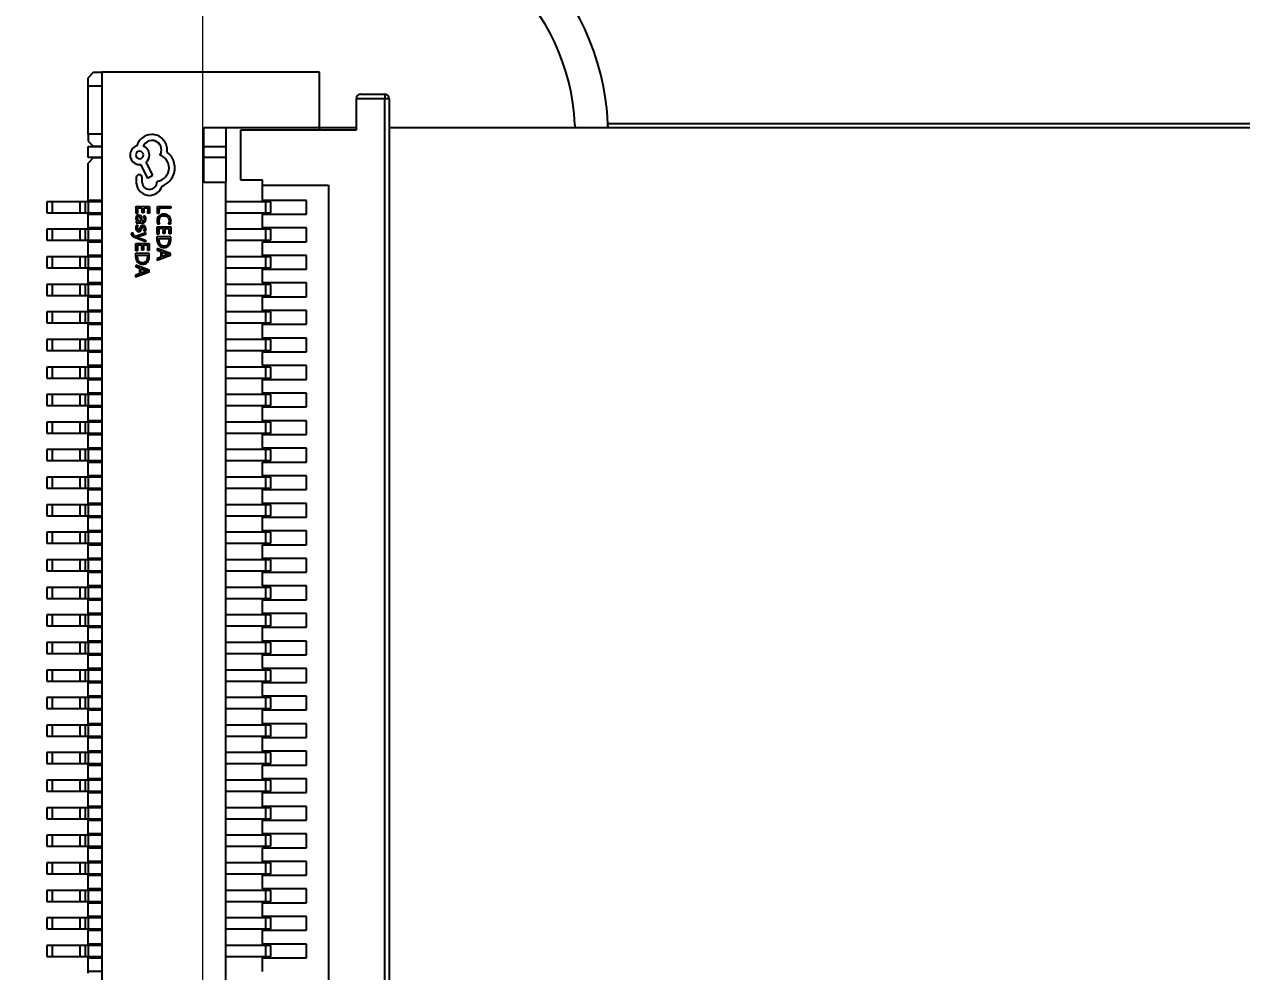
# Model space of a CAD drawing. Header units: millimetres. Extents: x -265 to 612, y -305 to 248.
# Drawn here: x 342.78 to 364.88, y -175.21 to -158.01 of the extents above; entities that cross this region are included whole.
import ezdxf

# ---------------------------------------------------------------- set-up
doc = ezdxf.new("R2010")
doc.units = ezdxf.units.MM
doc.header["$MEASUREMENT"] = 0
doc.layers.add('图层0000', color=7, linetype='Continuous', lineweight=25)
doc.dimstyles.new('线性样式 (GB)', dxfattribs={"dimtxt": 3.5, "dimasz": 3.5, "dimexe": 3.5, "dimexo": 0.5, "dimgap": 1.5, "dimtad": 1, "dimdsep": 46, "dimcen": -2.127267, "dimclrd": 7, "dimclre": 7, "dimclrt": 256, "dimadec": 0, "dimazin": 0, "dimtfac": 0.7, "dimtmove": 0, "dimatfit": 1, "dimfxl": 1, "dimfrac": 2, "dimtolj": 1, "dimtzin": 0, "dimlwd": 18, "dimlwe": 18, "dimarcsym": 0})

# ---------------------------------------------------------------- blocks, each defined once
blk = doc.blocks.new('*D11')
at = {"layer": 'Defpoints', "color": 0}
for p in [(346.014, -149.25), (421.014, -149.25), (421.014, -238.919)]:
    blk.add_point(p, dxfattribs=at)
at = {"layer": '图层0000', "color": 7, "linetype": 'Continuous', "lineweight": 18}
for p, q in [((346.014, -149.75), (346.014, -242.419)), ((421.014, -149.75), (421.014, -242.419)), ((349.514, -238.919), (417.514, -238.919))]:
    blk.add_line(p, q, dxfattribs=at)
at = {"layer": '图层0000', "color": 7}
for points in [[(349.514, -238.336), (349.514, -239.502), (346.014, -238.919)], [(417.514, -239.502), (417.514, -238.336), (421.014, -238.919)]]:
    blk.add_solid(points, dxfattribs=at)
at = {"layer": '图层0000', "lineweight": -3, "insert": (383.398, -235.669), "char_height": 3.5, "attachment_point": 5}
blk.add_mtext('\\A1;\\T1.05000001192093;\\W1;\\FSimSun;75 VESA', dxfattribs=at)
blk = doc.blocks.new('*D12')
at = {"layer": 'Defpoints', "color": 0}
for p in [(421.014, -149.25), (330.494, -224.25), (421.014, -224.25)]:
    blk.add_point(p, dxfattribs=at)
at = {"layer": '图层0000', "color": 7, "linetype": 'Continuous', "lineweight": 18}
for p, q in [((420.514, -149.25), (326.994, -149.25)), ((330.494, -152.75), (330.494, -220.75)), ((420.514, -224.25), (326.994, -224.25))]:
    blk.add_line(p, q, dxfattribs=at)
at = {"layer": '图层0000', "color": 7}
for points in [[(331.077, -152.75), (329.91, -152.75), (330.494, -149.25)], [(329.91, -220.75), (331.077, -220.75), (330.494, -224.25)]]:
    blk.add_solid(points, dxfattribs=at)
at = {"layer": '图层0000', "lineweight": -3, "insert": (327.244, -186.75), "char_height": 3.5, "attachment_point": 5, "rotation": 90}
blk.add_mtext('\\A1;\\T1.05000001192093;\\W1;\\FSimSun;75', dxfattribs=at)

msp = doc.modelspace()

# ---------------------------------------------------------------- linework, layer by layer
at = {"layer": '图层0000', "color": 7, "linetype": 'Continuous', "lineweight": 25}
for p, q in [((344.039, -158.88), (343.939, -158.98)), ((343.939, -159.13), (343.939, -158.98)), ((344.039, -158.88), (344.189, -158.88)), ((348.139, -158.88), (344.189, -158.88)), ((344.189, -158.88), (344.189, -188.28)), ((348.139, -159.88), (348.139, -158.88)), ((343.939, -160.005), (343.939, -159.13)), ((344.189, -159.13), (343.939, -159.13)), ((348.884, -159.28), (349.324, -159.28)), ((349.324, -159.28), (349.324, -159.36)), ((348.804, -159.36), (348.804, -159.93)), ((349.324, -159.36), (348.804, -159.36)), ((349.324, -187.8), (349.324, -159.36)), ((349.404, -159.36), (349.324, -159.36)), ((349.404, -159.36), (349.404, -187.8)), ((346.039, -160.88), (346.039, -159.88)), ((346.039, -159.88), (348.139, -159.88)), ((346.439, -159.88), (346.439, -160.23)), ((348.804, -159.93), (346.704, -159.93)), ((346.704, -159.93), (346.704, -160.83)), ((348.139, -159.88), (348.139, -159.93)), ((348.139, -159.88), (348.804, -159.88)), ((349.404, -159.88), (442.489, -159.88)), ((352.776, -159.834), (352.777, -159.88)), ((441.114, -159.815), (353.374, -159.815)), ((343.939, -160.005), (343.939, -160.13)), ((344.189, -160.005), (343.939, -160.005)), ((343.939, -160.13), (344.039, -160.23)), ((343.939, -160.23), (344.189, -160.23)), ((343.939, -160.43), (343.939, -160.23)), ((344.189, -160.23), (344.039, -160.23)), ((346.039, -160.23), (346.439, -160.23)), ((346.439, -160.23), (346.439, -160.43)), ((344.189, -160.43), (343.939, -160.43)), ((344.039, -160.43), (343.939, -160.53)), ((343.939, -161.205), (343.939, -160.53)), ((344.039, -160.43), (344.189, -160.43)), ((344.875, -160.557), (344.893, -160.557)), ((344.893, -160.557), (345.019, -160.801)), ((345.112, -160.748), (344.992, -160.514)), ((346.439, -160.43), (346.039, -160.43)), ((346.439, -160.43), (346.439, -160.88)), ((344.815, -160.789), (344.814, -160.891)), ((344.92, -160.882), (344.92, -160.803)), ((345.019, -160.801), (345.112, -160.748)), ((346.704, -160.83), (347.104, -160.83)), ((347.104, -160.93), (347.104, -160.83)), ((345.191, -160.859), (345.191, -160.873)), ((346.439, -160.88), (346.039, -160.88)), ((346.439, -186.28), (346.439, -160.88)), ((347.104, -161.205), (347.104, -160.93)), ((347.104, -160.93), (348.304, -160.93)), ((348.304, -160.93), (348.304, -186.143)), ((343.289, -161.23), (343.189, -161.23)), ((343.189, -161.23), (343.189, -161.43)), ((343.789, -161.23), (343.289, -161.23)), ((343.289, -161.23), (343.289, -161.43)), ((343.889, -161.23), (343.789, -161.23)), ((343.789, -161.23), (343.789, -161.43)), ((343.939, -161.23), (343.889, -161.23)), ((343.889, -161.23), (343.889, -161.43)), ((343.939, -161.23), (343.939, -161.205)), ((344.189, -161.205), (343.939, -161.205)), ((344.189, -161.23), (343.939, -161.23)), ((343.939, -161.23), (343.939, -161.43)), ((347.157, -161.23), (346.439, -161.23)), ((347.904, -161.205), (347.104, -161.205)), ((347.257, -161.23), (347.157, -161.23)), ((347.157, -161.23), (347.157, -161.43)), ((347.257, -161.43), (347.257, -161.23)), ((347.904, -161.455), (347.904, -161.205)), ((343.189, -161.43), (343.289, -161.43)), ((343.289, -161.43), (343.789, -161.43)), ((343.789, -161.43), (343.889, -161.43)), ((343.889, -161.43), (343.939, -161.43)), ((343.939, -161.43), (344.189, -161.43)), ((343.939, -161.455), (343.939, -161.43)), ((343.939, -161.705), (343.939, -161.455)), ((343.939, -161.455), (344.189, -161.455)), ((344.811, -161.444), (344.812, -161.313)), ((344.839, -161.445), (344.811, -161.444)), ((344.812, -161.313), (345.056, -161.315)), ((344.839, -161.345), (344.839, -161.445)), ((344.921, -161.345), (344.839, -161.345)), ((344.921, -161.433), (344.921, -161.345)), ((344.949, -161.433), (344.921, -161.433)), ((344.973, -161.492), (344.943, -161.492)), ((344.949, -161.346), (344.949, -161.433)), ((345.028, -161.346), (344.949, -161.346)), ((345.027, -161.44), (345.028, -161.346)), ((345.055, -161.441), (345.027, -161.44)), ((345.056, -161.315), (345.055, -161.441)), ((345.198, -161.445), (345.199, -161.316)), ((345.226, -161.445), (345.198, -161.445)), ((345.199, -161.316), (345.443, -161.318)), ((345.227, -161.348), (345.226, -161.445)), ((345.443, -161.349), (345.227, -161.348)), ((345.443, -161.318), (345.443, -161.349)), ((346.439, -161.43), (347.157, -161.43)), ((347.104, -161.705), (347.104, -161.455)), ((347.104, -161.455), (347.904, -161.455)), ((347.157, -161.43), (347.257, -161.43)), ((343.939, -161.73), (343.939, -161.705)), ((344.189, -161.705), (343.939, -161.705)), ((344.837, -161.583), (344.81, -161.583)), ((344.81, -161.583), (344.81, -161.614)), ((344.81, -161.614), (344.922, -161.614)), ((344.815, -161.655), (344.847, -161.655)), ((344.897, -161.584), (344.881, -161.584)), ((344.892, -161.543), (344.897, -161.584)), ((344.921, -161.584), (344.914, -161.532)), ((345.195, -161.817), (345.196, -161.686)), ((345.196, -161.686), (345.44, -161.688)), ((345.237, -161.638), (345.207, -161.637)), ((345.224, -161.718), (345.223, -161.818)), ((345.306, -161.718), (345.224, -161.718)), ((345.305, -161.806), (345.306, -161.718)), ((345.334, -161.719), (345.333, -161.806)), ((345.412, -161.719), (345.334, -161.719)), ((345.435, -161.639), (345.402, -161.639)), ((345.411, -161.813), (345.412, -161.719)), ((345.44, -161.688), (345.439, -161.814)), ((347.904, -161.705), (347.104, -161.705)), ((347.904, -161.955), (347.904, -161.705)), ((343.289, -161.73), (343.189, -161.73)), ((343.189, -161.73), (343.189, -161.93)), ((343.189, -161.93), (343.289, -161.93)), ((343.789, -161.73), (343.289, -161.73)), ((343.289, -161.73), (343.289, -161.93)), ((343.289, -161.93), (343.789, -161.93)), ((343.889, -161.73), (343.789, -161.73)), ((343.789, -161.73), (343.789, -161.93)), ((343.789, -161.93), (343.889, -161.93)), ((343.939, -161.73), (343.889, -161.73)), ((343.889, -161.73), (343.889, -161.93)), ((343.889, -161.93), (343.939, -161.93)), ((344.189, -161.73), (343.939, -161.73)), ((343.939, -161.73), (343.939, -161.93)), ((343.939, -161.93), (344.189, -161.93)), ((343.939, -161.955), (343.939, -161.93)), ((344.729, -161.794), (344.756, -161.795)), ((344.777, -161.843), (344.808, -161.857)), ((344.982, -161.957), (344.781, -161.877)), ((344.808, -161.857), (344.983, -161.79)), ((344.851, -161.869), (344.837, -161.872)), ((344.982, -161.824), (344.851, -161.869)), ((344.851, -161.877), (344.982, -161.926)), ((344.979, -161.766), (344.949, -161.765)), ((344.983, -161.79), (344.982, -161.824)), ((344.982, -161.926), (344.982, -161.957)), ((345.223, -161.818), (345.195, -161.817)), ((345.195, -161.931), (345.195, -161.863)), ((345.439, -161.865), (345.195, -161.863)), ((345.222, -161.931), (345.223, -161.895)), ((345.223, -161.895), (345.411, -161.897)), ((345.333, -161.806), (345.305, -161.806)), ((345.439, -161.814), (345.411, -161.813)), ((345.411, -161.897), (345.411, -161.933)), ((345.439, -161.935), (345.439, -161.865)), ((347.157, -161.73), (346.439, -161.73)), ((346.439, -161.93), (347.157, -161.93)), ((347.257, -161.73), (347.157, -161.73)), ((347.157, -161.73), (347.157, -161.93)), ((347.157, -161.93), (347.257, -161.93)), ((347.257, -161.93), (347.257, -161.73)), ((343.939, -162.205), (343.939, -161.955)), ((343.939, -161.955), (344.189, -161.955)), ((344.806, -162.12), (344.807, -161.989)), ((344.834, -162.12), (344.806, -162.12)), ((344.807, -161.989), (345.051, -161.991)), ((344.835, -162.021), (344.834, -162.12)), ((344.917, -162.021), (344.835, -162.021)), ((344.916, -162.109), (344.917, -162.021)), ((344.944, -162.109), (344.916, -162.109)), ((344.945, -162.021), (344.944, -162.109)), ((345.023, -162.022), (344.945, -162.021)), ((345.022, -162.116), (345.023, -162.022)), ((345.05, -162.116), (345.022, -162.116)), ((345.051, -161.991), (345.05, -162.116)), ((345.194, -162.076), (345.193, -162.111)), ((345.193, -162.111), (345.26, -162.134)), ((345.437, -162.17), (345.194, -162.076)), ((345.26, -162.134), (345.259, -162.236)), ((345.287, -162.227), (345.287, -162.145)), ((345.287, -162.145), (345.389, -162.182)), ((347.104, -162.205), (347.104, -161.955)), ((347.104, -161.955), (347.904, -161.955)), ((343.289, -162.23), (343.189, -162.23)), ((343.189, -162.23), (343.189, -162.43)), ((343.789, -162.23), (343.289, -162.23)), ((343.289, -162.23), (343.289, -162.43)), ((343.889, -162.23), (343.789, -162.23)), ((343.789, -162.23), (343.789, -162.43)), ((343.939, -162.23), (343.889, -162.23)), ((343.889, -162.23), (343.889, -162.43)), ((343.939, -162.23), (343.939, -162.205)), ((344.189, -162.205), (343.939, -162.205)), ((344.189, -162.23), (343.939, -162.23)), ((343.939, -162.23), (343.939, -162.43)), ((345.048, -162.473), (344.804, -162.379)), ((344.804, -162.379), (344.804, -162.413)), ((344.805, -162.233), (344.806, -162.166)), ((345.05, -162.168), (344.806, -162.166)), ((344.833, -162.198), (345.021, -162.199)), ((344.833, -162.233), (344.833, -162.198)), ((345.021, -162.199), (345.021, -162.236)), ((345.049, -162.238), (345.05, -162.168)), ((345.437, -162.204), (345.192, -162.295)), ((345.259, -162.236), (345.192, -162.26)), ((345.192, -162.26), (345.192, -162.295)), ((345.389, -162.19), (345.287, -162.227)), ((345.437, -162.204), (345.437, -162.17)), ((347.157, -162.23), (346.439, -162.23)), ((347.904, -162.205), (347.104, -162.205)), ((347.257, -162.23), (347.157, -162.23)), ((347.157, -162.23), (347.157, -162.43)), ((347.257, -162.43), (347.257, -162.23)), ((347.904, -162.455), (347.904, -162.205)), ((343.189, -162.43), (343.289, -162.43)), ((343.289, -162.43), (343.789, -162.43)), ((343.789, -162.43), (343.889, -162.43)), ((343.889, -162.43), (343.939, -162.43)), ((343.939, -162.43), (344.189, -162.43)), ((343.939, -162.455), (343.939, -162.43)), ((343.939, -162.705), (343.939, -162.455)), ((343.939, -162.455), (344.189, -162.455)), ((345.047, -162.507), (344.803, -162.598)), ((344.87, -162.539), (344.803, -162.563)), ((344.803, -162.563), (344.803, -162.598)), ((344.804, -162.413), (344.871, -162.437)), ((344.871, -162.437), (344.87, -162.539)), ((344.897, -162.529), (344.898, -162.448)), ((344.999, -162.493), (344.897, -162.529)), ((344.898, -162.448), (344.999, -162.485)), ((345.047, -162.507), (345.048, -162.473)), ((346.439, -162.43), (347.157, -162.43)), ((347.104, -162.705), (347.104, -162.455)), ((347.104, -162.455), (347.904, -162.455)), ((347.157, -162.43), (347.257, -162.43)), ((343.289, -162.73), (343.189, -162.73)), ((343.189, -162.73), (343.189, -162.93)), ((343.789, -162.73), (343.289, -162.73)), ((343.289, -162.73), (343.289, -162.93)), ((343.889, -162.73), (343.789, -162.73)), ((343.789, -162.73), (343.789, -162.93)), ((343.939, -162.73), (343.889, -162.73)), ((343.889, -162.73), (343.889, -162.93)), ((343.939, -162.73), (343.939, -162.705)), ((344.189, -162.705), (343.939, -162.705)), ((344.189, -162.73), (343.939, -162.73)), ((343.939, -162.73), (343.939, -162.93)), ((347.157, -162.73), (346.439, -162.73)), ((347.904, -162.705), (347.104, -162.705)), ((347.257, -162.73), (347.157, -162.73)), ((347.157, -162.73), (347.157, -162.93)), ((347.257, -162.93), (347.257, -162.73)), ((347.904, -162.955), (347.904, -162.705)), ((343.189, -162.93), (343.289, -162.93)), ((343.289, -162.93), (343.789, -162.93)), ((343.789, -162.93), (343.889, -162.93)), ((343.889, -162.93), (343.939, -162.93)), ((343.939, -162.93), (344.189, -162.93)), ((343.939, -162.955), (343.939, -162.93)), ((343.939, -163.205), (343.939, -162.955)), ((343.939, -162.955), (344.189, -162.955)), ((346.439, -162.93), (347.157, -162.93)), ((347.104, -163.205), (347.104, -162.955)), ((347.104, -162.955), (347.904, -162.955)), ((347.157, -162.93), (347.257, -162.93)), ((343.289, -163.23), (343.189, -163.23)), ((343.189, -163.23), (343.189, -163.43)), ((343.789, -163.23), (343.289, -163.23)), ((343.289, -163.23), (343.289, -163.43)), ((343.889, -163.23), (343.789, -163.23)), ((343.789, -163.23), (343.789, -163.43)), ((343.939, -163.23), (343.889, -163.23)), ((343.889, -163.23), (343.889, -163.43)), ((343.939, -163.23), (343.939, -163.205)), ((344.189, -163.205), (343.939, -163.205)), ((344.189, -163.23), (343.939, -163.23)), ((343.939, -163.23), (343.939, -163.43)), ((347.157, -163.23), (346.439, -163.23)), ((347.904, -163.205), (347.104, -163.205)), ((347.257, -163.23), (347.157, -163.23)), ((347.157, -163.23), (347.157, -163.43)), ((347.257, -163.43), (347.257, -163.23)), ((347.904, -163.455), (347.904, -163.205)), ((343.189, -163.43), (343.289, -163.43)), ((343.289, -163.43), (343.789, -163.43)), ((343.789, -163.43), (343.889, -163.43)), ((343.889, -163.43), (343.939, -163.43)), ((343.939, -163.43), (344.189, -163.43)), ((343.939, -163.455), (343.939, -163.43)), ((343.939, -163.705), (343.939, -163.455)), ((343.939, -163.455), (344.189, -163.455)), ((346.439, -163.43), (347.157, -163.43)), ((347.104, -163.705), (347.104, -163.455)), ((347.104, -163.455), (347.904, -163.455)), ((347.157, -163.43), (347.257, -163.43)), ((343.939, -163.73), (343.939, -163.705)), ((344.189, -163.705), (343.939, -163.705)), ((347.904, -163.705), (347.104, -163.705)), ((347.904, -163.955), (347.904, -163.705)), ((343.289, -163.73), (343.189, -163.73)), ((343.189, -163.73), (343.189, -163.93)), ((343.189, -163.93), (343.289, -163.93)), ((343.789, -163.73), (343.289, -163.73)), ((343.289, -163.73), (343.289, -163.93)), ((343.289, -163.93), (343.789, -163.93)), ((343.889, -163.73), (343.789, -163.73)), ((343.789, -163.73), (343.789, -163.93)), ((343.789, -163.93), (343.889, -163.93)), ((343.939, -163.73), (343.889, -163.73)), ((343.889, -163.73), (343.889, -163.93)), ((343.889, -163.93), (343.939, -163.93)), ((344.189, -163.73), (343.939, -163.73)), ((343.939, -163.73), (343.939, -163.93)), ((343.939, -163.93), (344.189, -163.93)), ((343.939, -163.955), (343.939, -163.93)), ((347.157, -163.73), (346.439, -163.73)), ((346.439, -163.93), (347.157, -163.93)), ((347.257, -163.73), (347.157, -163.73)), ((347.157, -163.73), (347.157, -163.93)), ((347.157, -163.93), (347.257, -163.93)), ((347.257, -163.93), (347.257, -163.73)), ((343.939, -164.205), (343.939, -163.955)), ((343.939, -163.955), (344.189, -163.955)), ((347.104, -164.205), (347.104, -163.955)), ((347.104, -163.955), (347.904, -163.955)), ((343.289, -164.23), (343.189, -164.23)), ((343.189, -164.23), (343.189, -164.43)), ((343.789, -164.23), (343.289, -164.23)), ((343.289, -164.23), (343.289, -164.43)), ((343.889, -164.23), (343.789, -164.23)), ((343.789, -164.23), (343.789, -164.43)), ((343.939, -164.23), (343.889, -164.23)), ((343.889, -164.23), (343.889, -164.43)), ((343.939, -164.23), (343.939, -164.205)), ((344.189, -164.205), (343.939, -164.205)), ((344.189, -164.23), (343.939, -164.23)), ((343.939, -164.23), (343.939, -164.43)), ((347.157, -164.23), (346.439, -164.23)), ((347.904, -164.205), (347.104, -164.205)), ((347.257, -164.23), (347.157, -164.23)), ((347.157, -164.23), (347.157, -164.43)), ((347.257, -164.43), (347.257, -164.23)), ((347.904, -164.455), (347.904, -164.205)), ((343.189, -164.43), (343.289, -164.43)), ((343.289, -164.43), (343.789, -164.43)), ((343.789, -164.43), (343.889, -164.43)), ((343.889, -164.43), (343.939, -164.43)), ((343.939, -164.43), (344.189, -164.43)), ((343.939, -164.455), (343.939, -164.43)), ((343.939, -164.705), (343.939, -164.455)), ((343.939, -164.455), (344.189, -164.455)), ((346.439, -164.43), (347.157, -164.43)), ((347.104, -164.705), (347.104, -164.455)), ((347.104, -164.455), (347.904, -164.455)), ((347.157, -164.43), (347.257, -164.43)), ((343.289, -164.73), (343.189, -164.73)), ((343.189, -164.73), (343.189, -164.93)), ((343.789, -164.73), (343.289, -164.73)), ((343.289, -164.73), (343.289, -164.93)), ((343.889, -164.73), (343.789, -164.73)), ((343.789, -164.73), (343.789, -164.93)), ((343.939, -164.73), (343.889, -164.73)), ((343.889, -164.73), (343.889, -164.93)), ((343.939, -164.73), (343.939, -164.705)), ((344.189, -164.705), (343.939, -164.705)), ((344.189, -164.73), (343.939, -164.73)), ((343.939, -164.73), (343.939, -164.93)), ((347.157, -164.73), (346.439, -164.73)), ((347.904, -164.705), (347.104, -164.705)), ((347.257, -164.73), (347.157, -164.73)), ((347.157, -164.73), (347.157, -164.93)), ((347.257, -164.93), (347.257, -164.73)), ((347.904, -164.955), (347.904, -164.705)), ((343.189, -164.93), (343.289, -164.93)), ((343.289, -164.93), (343.789, -164.93)), ((343.789, -164.93), (343.889, -164.93)), ((343.889, -164.93), (343.939, -164.93)), ((343.939, -164.93), (344.189, -164.93)), ((343.939, -164.955), (343.939, -164.93)), ((343.939, -165.205), (343.939, -164.955)), ((343.939, -164.955), (344.189, -164.955)), ((346.439, -164.93), (347.157, -164.93)), ((347.104, -165.205), (347.104, -164.955)), ((347.104, -164.955), (347.904, -164.955)), ((347.157, -164.93), (347.257, -164.93)), ((343.289, -165.23), (343.189, -165.23)), ((343.189, -165.23), (343.189, -165.43)), ((343.789, -165.23), (343.289, -165.23)), ((343.289, -165.23), (343.289, -165.43)), ((343.889, -165.23), (343.789, -165.23)), ((343.789, -165.23), (343.789, -165.43)), ((343.939, -165.23), (343.889, -165.23)), ((343.889, -165.23), (343.889, -165.43)), ((343.939, -165.23), (343.939, -165.205)), ((344.189, -165.205), (343.939, -165.205)), ((344.189, -165.23), (343.939, -165.23)), ((343.939, -165.23), (343.939, -165.43)), ((347.157, -165.23), (346.439, -165.23)), ((347.904, -165.205), (347.104, -165.205)), ((347.257, -165.23), (347.157, -165.23)), ((347.157, -165.23), (347.157, -165.43)), ((347.257, -165.43), (347.257, -165.23)), ((347.904, -165.455), (347.904, -165.205)), ((343.189, -165.43), (343.289, -165.43)), ((343.289, -165.43), (343.789, -165.43)), ((343.789, -165.43), (343.889, -165.43)), ((343.889, -165.43), (343.939, -165.43)), ((343.939, -165.43), (344.189, -165.43)), ((343.939, -165.455), (343.939, -165.43)), ((343.939, -165.705), (343.939, -165.455)), ((343.939, -165.455), (344.189, -165.455)), ((346.439, -165.43), (347.157, -165.43)), ((347.104, -165.705), (347.104, -165.455)), ((347.104, -165.455), (347.904, -165.455)), ((347.157, -165.43), (347.257, -165.43)), ((343.289, -165.73), (343.189, -165.73)), ((343.189, -165.73), (343.189, -165.93)), ((343.789, -165.73), (343.289, -165.73)), ((343.289, -165.73), (343.289, -165.93)), ((343.889, -165.73), (343.789, -165.73)), ((343.789, -165.73), (343.789, -165.93)), ((343.939, -165.73), (343.889, -165.73)), ((343.889, -165.73), (343.889, -165.93)), ((343.939, -165.73), (343.939, -165.705)), ((344.189, -165.705), (343.939, -165.705)), ((344.189, -165.73), (343.939, -165.73)), ((343.939, -165.73), (343.939, -165.93)), ((347.157, -165.73), (346.439, -165.73)), ((347.904, -165.705), (347.104, -165.705)), ((347.257, -165.73), (347.157, -165.73)), ((347.157, -165.73), (347.157, -165.93)), ((347.257, -165.93), (347.257, -165.73)), ((347.904, -165.955), (347.904, -165.705)), ((343.189, -165.93), (343.289, -165.93)), ((343.289, -165.93), (343.789, -165.93)), ((343.789, -165.93), (343.889, -165.93)), ((343.889, -165.93), (343.939, -165.93)), ((343.939, -165.93), (344.189, -165.93)), ((343.939, -165.955), (343.939, -165.93)), ((343.939, -166.205), (343.939, -165.955)), ((343.939, -165.955), (344.189, -165.955)), ((346.439, -165.93), (347.157, -165.93)), ((347.104, -166.205), (347.104, -165.955)), ((347.104, -165.955), (347.904, -165.955)), ((347.157, -165.93), (347.257, -165.93)), ((343.289, -166.23), (343.189, -166.23)), ((343.189, -166.23), (343.189, -166.43)), ((343.789, -166.23), (343.289, -166.23)), ((343.289, -166.23), (343.289, -166.43)), ((343.889, -166.23), (343.789, -166.23)), ((343.789, -166.23), (343.789, -166.43)), ((343.939, -166.23), (343.889, -166.23)), ((343.889, -166.23), (343.889, -166.43)), ((343.939, -166.23), (343.939, -166.205)), ((344.189, -166.205), (343.939, -166.205)), ((344.189, -166.23), (343.939, -166.23)), ((343.939, -166.23), (343.939, -166.43)), ((347.157, -166.23), (346.439, -166.23)), ((347.904, -166.205), (347.104, -166.205)), ((347.257, -166.23), (347.157, -166.23)), ((347.157, -166.23), (347.157, -166.43)), ((347.257, -166.43), (347.257, -166.23)), ((347.904, -166.455), (347.904, -166.205)), ((343.189, -166.43), (343.289, -166.43)), ((343.289, -166.43), (343.789, -166.43)), ((343.789, -166.43), (343.889, -166.43)), ((343.889, -166.43), (343.939, -166.43)), ((343.939, -166.43), (344.189, -166.43)), ((343.939, -166.455), (343.939, -166.43)), ((343.939, -166.705), (343.939, -166.455)), ((343.939, -166.455), (344.189, -166.455)), ((346.439, -166.43), (347.157, -166.43)), ((347.104, -166.705), (347.104, -166.455)), ((347.104, -166.455), (347.904, -166.455)), ((347.157, -166.43), (347.257, -166.43)), ((343.289, -166.73), (343.189, -166.73)), ((343.189, -166.73), (343.189, -166.93)), ((343.789, -166.73), (343.289, -166.73)), ((343.289, -166.73), (343.289, -166.93)), ((343.889, -166.73), (343.789, -166.73)), ((343.789, -166.73), (343.789, -166.93)), ((343.939, -166.73), (343.889, -166.73)), ((343.889, -166.73), (343.889, -166.93)), ((343.939, -166.73), (343.939, -166.705)), ((344.189, -166.705), (343.939, -166.705)), ((344.189, -166.73), (343.939, -166.73)), ((343.939, -166.73), (343.939, -166.93)), ((347.157, -166.73), (346.439, -166.73)), ((347.904, -166.705), (347.104, -166.705)), ((347.257, -166.73), (347.157, -166.73)), ((347.157, -166.73), (347.157, -166.93)), ((347.257, -166.93), (347.257, -166.73)), ((347.904, -166.955), (347.904, -166.705)), ((343.189, -166.93), (343.289, -166.93)), ((343.289, -166.93), (343.789, -166.93)), ((343.789, -166.93), (343.889, -166.93)), ((343.889, -166.93), (343.939, -166.93)), ((343.939, -166.93), (344.189, -166.93)), ((343.939, -166.955), (343.939, -166.93)), ((343.939, -167.205), (343.939, -166.955)), ((343.939, -166.955), (344.189, -166.955)), ((346.439, -166.93), (347.157, -166.93)), ((347.104, -167.205), (347.104, -166.955)), ((347.104, -166.955), (347.904, -166.955)), ((347.157, -166.93), (347.257, -166.93)), ((343.289, -167.23), (343.189, -167.23)), ((343.189, -167.23), (343.189, -167.43)), ((343.789, -167.23), (343.289, -167.23)), ((343.289, -167.23), (343.289, -167.43)), ((343.889, -167.23), (343.789, -167.23)), ((343.789, -167.23), (343.789, -167.43)), ((343.939, -167.23), (343.889, -167.23)), ((343.889, -167.23), (343.889, -167.43)), ((343.939, -167.23), (343.939, -167.205)), ((344.189, -167.205), (343.939, -167.205)), ((344.189, -167.23), (343.939, -167.23)), ((343.939, -167.23), (343.939, -167.43)), ((347.157, -167.23), (346.439, -167.23)), ((347.904, -167.205), (347.104, -167.205)), ((347.257, -167.23), (347.157, -167.23)), ((347.157, -167.23), (347.157, -167.43)), ((347.257, -167.43), (347.257, -167.23)), ((347.904, -167.455), (347.904, -167.205)), ((343.189, -167.43), (343.289, -167.43)), ((343.289, -167.43), (343.789, -167.43)), ((343.789, -167.43), (343.889, -167.43)), ((343.889, -167.43), (343.939, -167.43)), ((343.939, -167.43), (344.189, -167.43)), ((343.939, -167.455), (343.939, -167.43)), ((343.939, -167.705), (343.939, -167.455)), ((343.939, -167.455), (344.189, -167.455)), ((346.439, -167.43), (347.157, -167.43)), ((347.104, -167.705), (347.104, -167.455)), ((347.104, -167.455), (347.904, -167.455)), ((347.157, -167.43), (347.257, -167.43)), ((343.289, -167.73), (343.189, -167.73)), ((343.189, -167.73), (343.189, -167.93)), ((343.789, -167.73), (343.289, -167.73)), ((343.289, -167.73), (343.289, -167.93)), ((343.889, -167.73), (343.789, -167.73)), ((343.789, -167.73), (343.789, -167.93)), ((343.939, -167.73), (343.889, -167.73)), ((343.889, -167.73), (343.889, -167.93)), ((343.939, -167.73), (343.939, -167.705)), ((344.189, -167.705), (343.939, -167.705)), ((344.189, -167.73), (343.939, -167.73)), ((343.939, -167.73), (343.939, -167.93)), ((347.157, -167.73), (346.439, -167.73)), ((347.904, -167.705), (347.104, -167.705)), ((347.257, -167.73), (347.157, -167.73)), ((347.157, -167.73), (347.157, -167.93)), ((347.257, -167.93), (347.257, -167.73)), ((347.904, -167.955), (347.904, -167.705)), ((343.189, -167.93), (343.289, -167.93)), ((343.289, -167.93), (343.789, -167.93)), ((343.789, -167.93), (343.889, -167.93)), ((343.889, -167.93), (343.939, -167.93)), ((343.939, -167.93), (344.189, -167.93)), ((343.939, -167.955), (343.939, -167.93)), ((343.939, -168.205), (343.939, -167.955)), ((343.939, -167.955), (344.189, -167.955)), ((346.439, -167.93), (347.157, -167.93)), ((347.104, -168.205), (347.104, -167.955)), ((347.104, -167.955), (347.904, -167.955)), ((347.157, -167.93), (347.257, -167.93)), ((343.289, -168.23), (343.189, -168.23)), ((343.189, -168.23), (343.189, -168.43)), ((343.789, -168.23), (343.289, -168.23)), ((343.289, -168.23), (343.289, -168.43)), ((343.889, -168.23), (343.789, -168.23)), ((343.789, -168.23), (343.789, -168.43)), ((343.939, -168.23), (343.889, -168.23)), ((343.889, -168.23), (343.889, -168.43)), ((343.939, -168.23), (343.939, -168.205)), ((344.189, -168.205), (343.939, -168.205)), ((344.189, -168.23), (343.939, -168.23)), ((343.939, -168.23), (343.939, -168.43)), ((347.157, -168.23), (346.439, -168.23)), ((347.904, -168.205), (347.104, -168.205)), ((347.257, -168.23), (347.157, -168.23)), ((347.157, -168.23), (347.157, -168.43)), ((347.257, -168.43), (347.257, -168.23)), ((347.904, -168.455), (347.904, -168.205)), ((343.189, -168.43), (343.289, -168.43)), ((343.289, -168.43), (343.789, -168.43)), ((343.789, -168.43), (343.889, -168.43)), ((343.889, -168.43), (343.939, -168.43)), ((343.939, -168.43), (344.189, -168.43)), ((343.939, -168.455), (343.939, -168.43)), ((343.939, -168.705), (343.939, -168.455)), ((343.939, -168.455), (344.189, -168.455)), ((346.439, -168.43), (347.157, -168.43)), ((347.104, -168.705), (347.104, -168.455)), ((347.104, -168.455), (347.904, -168.455)), ((347.157, -168.43), (347.257, -168.43)), ((343.289, -168.73), (343.189, -168.73)), ((343.189, -168.73), (343.189, -168.93)), ((343.789, -168.73), (343.289, -168.73)), ((343.289, -168.73), (343.289, -168.93)), ((343.889, -168.73), (343.789, -168.73)), ((343.789, -168.73), (343.789, -168.93)), ((343.939, -168.73), (343.889, -168.73)), ((343.889, -168.73), (343.889, -168.93)), ((343.939, -168.73), (343.939, -168.705)), ((344.189, -168.705), (343.939, -168.705)), ((344.189, -168.73), (343.939, -168.73)), ((343.939, -168.73), (343.939, -168.93)), ((347.157, -168.73), (346.439, -168.73)), ((347.904, -168.705), (347.104, -168.705)), ((347.257, -168.73), (347.157, -168.73)), ((347.157, -168.73), (347.157, -168.93)), ((347.257, -168.93), (347.257, -168.73)), ((347.904, -168.955), (347.904, -168.705)), ((343.189, -168.93), (343.289, -168.93)), ((343.289, -168.93), (343.789, -168.93)), ((343.789, -168.93), (343.889, -168.93)), ((343.889, -168.93), (343.939, -168.93)), ((343.939, -168.93), (344.189, -168.93)), ((343.939, -168.955), (343.939, -168.93)), ((343.939, -169.205), (343.939, -168.955)), ((343.939, -168.955), (344.189, -168.955)), ((346.439, -168.93), (347.157, -168.93)), ((347.104, -169.205), (347.104, -168.955)), ((347.104, -168.955), (347.904, -168.955)), ((347.157, -168.93), (347.257, -168.93)), ((343.289, -169.23), (343.189, -169.23)), ((343.189, -169.23), (343.189, -169.43)), ((343.789, -169.23), (343.289, -169.23)), ((343.289, -169.23), (343.289, -169.43)), ((343.889, -169.23), (343.789, -169.23)), ((343.789, -169.23), (343.789, -169.43)), ((343.939, -169.23), (343.889, -169.23)), ((343.889, -169.23), (343.889, -169.43)), ((343.939, -169.23), (343.939, -169.205)), ((344.189, -169.205), (343.939, -169.205)), ((344.189, -169.23), (343.939, -169.23)), ((343.939, -169.23), (343.939, -169.43)), ((347.157, -169.23), (346.439, -169.23)), ((347.904, -169.205), (347.104, -169.205)), ((347.257, -169.23), (347.157, -169.23)), ((347.157, -169.23), (347.157, -169.43)), ((347.257, -169.43), (347.257, -169.23)), ((347.904, -169.455), (347.904, -169.205)), ((343.189, -169.43), (343.289, -169.43)), ((343.289, -169.43), (343.789, -169.43)), ((343.789, -169.43), (343.889, -169.43)), ((343.889, -169.43), (343.939, -169.43)), ((343.939, -169.43), (344.189, -169.43)), ((343.939, -169.455), (343.939, -169.43)), ((346.439, -169.43), (347.157, -169.43)), ((347.157, -169.43), (347.257, -169.43)), ((343.939, -169.705), (343.939, -169.455)), ((343.939, -169.455), (344.189, -169.455)), ((347.104, -169.705), (347.104, -169.455)), ((347.104, -169.455), (347.904, -169.455)), ((343.289, -169.73), (343.189, -169.73)), ((343.189, -169.73), (343.189, -169.93)), ((343.789, -169.73), (343.289, -169.73)), ((343.289, -169.73), (343.289, -169.93)), ((343.889, -169.73), (343.789, -169.73)), ((343.789, -169.73), (343.789, -169.93)), ((343.939, -169.73), (343.889, -169.73)), ((343.889, -169.73), (343.889, -169.93)), ((343.939, -169.73), (343.939, -169.705)), ((344.189, -169.705), (343.939, -169.705)), ((344.189, -169.73), (343.939, -169.73)), ((343.939, -169.73), (343.939, -169.93)), ((347.157, -169.73), (346.439, -169.73)), ((347.904, -169.705), (347.104, -169.705)), ((347.257, -169.73), (347.157, -169.73)), ((347.157, -169.73), (347.157, -169.93)), ((347.257, -169.93), (347.257, -169.73)), ((347.904, -169.955), (347.904, -169.705)), ((343.189, -169.93), (343.289, -169.93)), ((343.289, -169.93), (343.789, -169.93)), ((343.789, -169.93), (343.889, -169.93)), ((343.889, -169.93), (343.939, -169.93)), ((343.939, -169.93), (344.189, -169.93)), ((343.939, -169.955), (343.939, -169.93)), ((343.939, -170.205), (343.939, -169.955)), ((343.939, -169.955), (344.189, -169.955)), ((346.439, -169.93), (347.157, -169.93)), ((347.104, -170.205), (347.104, -169.955)), ((347.104, -169.955), (347.904, -169.955)), ((347.157, -169.93), (347.257, -169.93)), ((343.289, -170.23), (343.189, -170.23)), ((343.189, -170.23), (343.189, -170.43)), ((343.789, -170.23), (343.289, -170.23)), ((343.289, -170.23), (343.289, -170.43)), ((343.889, -170.23), (343.789, -170.23)), ((343.789, -170.23), (343.789, -170.43)), ((343.939, -170.23), (343.889, -170.23)), ((343.889, -170.23), (343.889, -170.43)), ((343.939, -170.23), (343.939, -170.205)), ((344.189, -170.205), (343.939, -170.205)), ((344.189, -170.23), (343.939, -170.23)), ((343.939, -170.23), (343.939, -170.43)), ((347.157, -170.23), (346.439, -170.23)), ((347.904, -170.205), (347.104, -170.205)), ((347.257, -170.23), (347.157, -170.23)), ((347.157, -170.23), (347.157, -170.43)), ((347.257, -170.43), (347.257, -170.23)), ((347.904, -170.455), (347.904, -170.205)), ((343.189, -170.43), (343.289, -170.43)), ((343.289, -170.43), (343.789, -170.43)), ((343.789, -170.43), (343.889, -170.43)), ((343.889, -170.43), (343.939, -170.43)), ((343.939, -170.43), (344.189, -170.43)), ((343.939, -170.455), (343.939, -170.43)), ((343.939, -170.705), (343.939, -170.455)), ((343.939, -170.455), (344.189, -170.455)), ((346.439, -170.43), (347.157, -170.43)), ((347.104, -170.705), (347.104, -170.455)), ((347.104, -170.455), (347.904, -170.455)), ((347.157, -170.43), (347.257, -170.43)), ((343.289, -170.73), (343.189, -170.73)), ((343.189, -170.73), (343.189, -170.93)), ((343.789, -170.73), (343.289, -170.73)), ((343.289, -170.73), (343.289, -170.93)), ((343.889, -170.73), (343.789, -170.73)), ((343.789, -170.73), (343.789, -170.93)), ((343.939, -170.73), (343.889, -170.73)), ((343.889, -170.73), (343.889, -170.93)), ((343.939, -170.73), (343.939, -170.705)), ((344.189, -170.705), (343.939, -170.705)), ((344.189, -170.73), (343.939, -170.73)), ((343.939, -170.73), (343.939, -170.93)), ((347.157, -170.73), (346.439, -170.73)), ((347.904, -170.705), (347.104, -170.705)), ((347.257, -170.73), (347.157, -170.73)), ((347.157, -170.73), (347.157, -170.93)), ((347.257, -170.93), (347.257, -170.73)), ((347.904, -170.955), (347.904, -170.705)), ((343.189, -170.93), (343.289, -170.93)), ((343.289, -170.93), (343.789, -170.93)), ((343.789, -170.93), (343.889, -170.93)), ((343.889, -170.93), (343.939, -170.93)), ((343.939, -170.93), (344.189, -170.93)), ((343.939, -170.955), (343.939, -170.93)), ((343.939, -171.205), (343.939, -170.955)), ((343.939, -170.955), (344.189, -170.955)), ((346.439, -170.93), (347.157, -170.93)), ((347.104, -171.205), (347.104, -170.955)), ((347.104, -170.955), (347.904, -170.955)), ((347.157, -170.93), (347.257, -170.93)), ((343.939, -171.23), (343.939, -171.205)), ((344.189, -171.205), (343.939, -171.205)), ((347.904, -171.205), (347.104, -171.205)), ((347.904, -171.455), (347.904, -171.205)), ((343.289, -171.23), (343.189, -171.23)), ((343.189, -171.23), (343.189, -171.43)), ((343.189, -171.43), (343.289, -171.43)), ((343.789, -171.23), (343.289, -171.23)), ((343.289, -171.23), (343.289, -171.43)), ((343.289, -171.43), (343.789, -171.43)), ((343.889, -171.23), (343.789, -171.23)), ((343.789, -171.23), (343.789, -171.43)), ((343.789, -171.43), (343.889, -171.43)), ((343.939, -171.23), (343.889, -171.23)), ((343.889, -171.23), (343.889, -171.43)), ((343.889, -171.43), (343.939, -171.43)), ((344.189, -171.23), (343.939, -171.23)), ((343.939, -171.23), (343.939, -171.43)), ((343.939, -171.43), (344.189, -171.43)), ((343.939, -171.455), (343.939, -171.43)), ((347.157, -171.23), (346.439, -171.23)), ((346.439, -171.43), (347.157, -171.43)), ((347.257, -171.23), (347.157, -171.23)), ((347.157, -171.23), (347.157, -171.43)), ((347.157, -171.43), (347.257, -171.43)), ((347.257, -171.43), (347.257, -171.23)), ((343.939, -171.705), (343.939, -171.455)), ((343.939, -171.455), (344.189, -171.455)), ((347.104, -171.705), (347.104, -171.455)), ((347.104, -171.455), (347.904, -171.455)), ((343.289, -171.73), (343.189, -171.73)), ((343.189, -171.73), (343.189, -171.93)), ((343.789, -171.73), (343.289, -171.73)), ((343.289, -171.73), (343.289, -171.93)), ((343.889, -171.73), (343.789, -171.73)), ((343.789, -171.73), (343.789, -171.93)), ((343.939, -171.73), (343.889, -171.73)), ((343.889, -171.73), (343.889, -171.93)), ((343.939, -171.73), (343.939, -171.705)), ((344.189, -171.705), (343.939, -171.705)), ((344.189, -171.73), (343.939, -171.73)), ((343.939, -171.73), (343.939, -171.93)), ((347.157, -171.73), (346.439, -171.73)), ((347.904, -171.705), (347.104, -171.705)), ((347.257, -171.73), (347.157, -171.73)), ((347.157, -171.73), (347.157, -171.93)), ((347.257, -171.93), (347.257, -171.73)), ((347.904, -171.955), (347.904, -171.705)), ((343.189, -171.93), (343.289, -171.93)), ((343.289, -171.93), (343.789, -171.93)), ((343.789, -171.93), (343.889, -171.93)), ((343.889, -171.93), (343.939, -171.93)), ((343.939, -171.93), (344.189, -171.93)), ((343.939, -171.955), (343.939, -171.93)), ((343.939, -172.205), (343.939, -171.955)), ((343.939, -171.955), (344.189, -171.955)), ((346.439, -171.93), (347.157, -171.93)), ((347.104, -172.205), (347.104, -171.955)), ((347.104, -171.955), (347.904, -171.955)), ((347.157, -171.93), (347.257, -171.93)), ((343.289, -172.23), (343.189, -172.23)), ((343.189, -172.23), (343.189, -172.43)), ((343.789, -172.23), (343.289, -172.23)), ((343.289, -172.23), (343.289, -172.43)), ((343.889, -172.23), (343.789, -172.23)), ((343.789, -172.23), (343.789, -172.43)), ((343.939, -172.23), (343.889, -172.23)), ((343.889, -172.23), (343.889, -172.43)), ((343.939, -172.23), (343.939, -172.205)), ((344.189, -172.205), (343.939, -172.205)), ((344.189, -172.23), (343.939, -172.23)), ((343.939, -172.23), (343.939, -172.43)), ((347.157, -172.23), (346.439, -172.23)), ((347.904, -172.205), (347.104, -172.205)), ((347.257, -172.23), (347.157, -172.23)), ((347.157, -172.23), (347.157, -172.43)), ((347.257, -172.43), (347.257, -172.23)), ((347.904, -172.455), (347.904, -172.205)), ((343.189, -172.43), (343.289, -172.43)), ((343.289, -172.43), (343.789, -172.43)), ((343.789, -172.43), (343.889, -172.43)), ((343.889, -172.43), (343.939, -172.43)), ((343.939, -172.43), (344.189, -172.43)), ((343.939, -172.455), (343.939, -172.43)), ((343.939, -172.705), (343.939, -172.455)), ((343.939, -172.455), (344.189, -172.455)), ((346.439, -172.43), (347.157, -172.43)), ((347.104, -172.705), (347.104, -172.455)), ((347.104, -172.455), (347.904, -172.455)), ((347.157, -172.43), (347.257, -172.43)), ((343.289, -172.73), (343.189, -172.73)), ((343.189, -172.73), (343.189, -172.93)), ((343.789, -172.73), (343.289, -172.73)), ((343.289, -172.73), (343.289, -172.93)), ((343.889, -172.73), (343.789, -172.73)), ((343.789, -172.73), (343.789, -172.93)), ((343.939, -172.73), (343.889, -172.73)), ((343.889, -172.73), (343.889, -172.93)), ((343.939, -172.73), (343.939, -172.705)), ((344.189, -172.705), (343.939, -172.705)), ((344.189, -172.73), (343.939, -172.73)), ((343.939, -172.73), (343.939, -172.93)), ((347.157, -172.73), (346.439, -172.73)), ((347.904, -172.705), (347.104, -172.705)), ((347.257, -172.73), (347.157, -172.73)), ((347.157, -172.73), (347.157, -172.93)), ((347.257, -172.93), (347.257, -172.73)), ((347.904, -172.955), (347.904, -172.705)), ((343.189, -172.93), (343.289, -172.93)), ((343.289, -172.93), (343.789, -172.93)), ((343.789, -172.93), (343.889, -172.93)), ((343.889, -172.93), (343.939, -172.93)), ((343.939, -172.93), (344.189, -172.93)), ((343.939, -172.955), (343.939, -172.93)), ((343.939, -173.205), (343.939, -172.955)), ((343.939, -172.955), (344.189, -172.955)), ((346.439, -172.93), (347.157, -172.93)), ((347.104, -173.205), (347.104, -172.955)), ((347.104, -172.955), (347.904, -172.955)), ((347.157, -172.93), (347.257, -172.93)), ((343.939, -173.23), (343.939, -173.205)), ((344.189, -173.205), (343.939, -173.205)), ((347.904, -173.205), (347.104, -173.205)), ((347.904, -173.455), (347.904, -173.205)), ((343.289, -173.23), (343.189, -173.23)), ((343.189, -173.23), (343.189, -173.43)), ((343.189, -173.43), (343.289, -173.43)), ((343.789, -173.23), (343.289, -173.23)), ((343.289, -173.23), (343.289, -173.43)), ((343.289, -173.43), (343.789, -173.43)), ((343.889, -173.23), (343.789, -173.23)), ((343.789, -173.23), (343.789, -173.43)), ((343.789, -173.43), (343.889, -173.43)), ((343.939, -173.23), (343.889, -173.23)), ((343.889, -173.23), (343.889, -173.43)), ((343.889, -173.43), (343.939, -173.43)), ((344.189, -173.23), (343.939, -173.23)), ((343.939, -173.23), (343.939, -173.43)), ((343.939, -173.43), (344.189, -173.43)), ((343.939, -173.455), (343.939, -173.43)), ((347.157, -173.23), (346.439, -173.23)), ((346.439, -173.43), (347.157, -173.43)), ((347.257, -173.23), (347.157, -173.23)), ((347.157, -173.23), (347.157, -173.43)), ((347.157, -173.43), (347.257, -173.43)), ((347.257, -173.43), (347.257, -173.23)), ((343.939, -173.705), (343.939, -173.455)), ((343.939, -173.455), (344.189, -173.455)), ((347.104, -173.705), (347.104, -173.455)), ((347.104, -173.455), (347.904, -173.455)), ((343.289, -173.73), (343.189, -173.73)), ((343.189, -173.73), (343.189, -173.93)), ((343.789, -173.73), (343.289, -173.73)), ((343.289, -173.73), (343.289, -173.93)), ((343.889, -173.73), (343.789, -173.73)), ((343.789, -173.73), (343.789, -173.93)), ((343.939, -173.73), (343.889, -173.73)), ((343.889, -173.73), (343.889, -173.93)), ((343.939, -173.73), (343.939, -173.705)), ((344.189, -173.705), (343.939, -173.705)), ((344.189, -173.73), (343.939, -173.73)), ((343.939, -173.73), (343.939, -173.93)), ((347.157, -173.73), (346.439, -173.73)), ((347.904, -173.705), (347.104, -173.705)), ((347.257, -173.73), (347.157, -173.73)), ((347.157, -173.73), (347.157, -173.93)), ((347.257, -173.93), (347.257, -173.73)), ((347.904, -173.955), (347.904, -173.705)), ((343.189, -173.93), (343.289, -173.93)), ((343.289, -173.93), (343.789, -173.93)), ((343.789, -173.93), (343.889, -173.93)), ((343.889, -173.93), (343.939, -173.93)), ((343.939, -173.93), (344.189, -173.93)), ((343.939, -173.955), (343.939, -173.93)), ((343.939, -174.205), (343.939, -173.955)), ((343.939, -173.955), (344.189, -173.955)), ((346.439, -173.93), (347.157, -173.93)), ((347.104, -174.205), (347.104, -173.955)), ((347.104, -173.955), (347.904, -173.955)), ((347.157, -173.93), (347.257, -173.93)), ((343.289, -174.23), (343.189, -174.23)), ((343.189, -174.23), (343.189, -174.43)), ((343.789, -174.23), (343.289, -174.23)), ((343.289, -174.23), (343.289, -174.43)), ((343.889, -174.23), (343.789, -174.23)), ((343.789, -174.23), (343.789, -174.43)), ((343.939, -174.23), (343.889, -174.23)), ((343.889, -174.23), (343.889, -174.43)), ((343.939, -174.23), (343.939, -174.205)), ((344.189, -174.205), (343.939, -174.205)), ((344.189, -174.23), (343.939, -174.23)), ((343.939, -174.23), (343.939, -174.43)), ((347.157, -174.23), (346.439, -174.23)), ((347.904, -174.205), (347.104, -174.205)), ((347.257, -174.23), (347.157, -174.23)), ((347.157, -174.23), (347.157, -174.43)), ((347.257, -174.43), (347.257, -174.23)), ((347.904, -174.455), (347.904, -174.205)), ((343.189, -174.43), (343.289, -174.43)), ((343.289, -174.43), (343.789, -174.43)), ((343.789, -174.43), (343.889, -174.43)), ((343.889, -174.43), (343.939, -174.43)), ((343.939, -174.43), (344.189, -174.43)), ((343.939, -174.455), (343.939, -174.43)), ((343.939, -174.705), (343.939, -174.455)), ((343.939, -174.455), (344.189, -174.455)), ((346.439, -174.43), (347.157, -174.43)), ((347.104, -174.705), (347.104, -174.455)), ((347.104, -174.455), (347.904, -174.455)), ((347.157, -174.43), (347.257, -174.43)), ((343.289, -174.73), (343.189, -174.73)), ((343.189, -174.73), (343.189, -174.93)), ((343.789, -174.73), (343.289, -174.73)), ((343.289, -174.73), (343.289, -174.93)), ((343.889, -174.73), (343.789, -174.73)), ((343.789, -174.73), (343.789, -174.93)), ((343.939, -174.73), (343.889, -174.73)), ((343.889, -174.73), (343.889, -174.93)), ((343.939, -174.73), (343.939, -174.705)), ((344.189, -174.705), (343.939, -174.705)), ((344.189, -174.73), (343.939, -174.73)), ((343.939, -174.73), (343.939, -174.93)), ((347.157, -174.73), (346.439, -174.73)), ((347.904, -174.705), (347.104, -174.705)), ((347.257, -174.73), (347.157, -174.73)), ((347.157, -174.73), (347.157, -174.93)), ((347.257, -174.93), (347.257, -174.73)), ((347.904, -174.955), (347.904, -174.705)), ((343.189, -174.93), (343.289, -174.93)), ((343.289, -174.93), (343.789, -174.93)), ((343.789, -174.93), (343.889, -174.93)), ((343.889, -174.93), (343.939, -174.93)), ((343.939, -174.93), (344.189, -174.93)), ((343.939, -174.955), (343.939, -174.93)), ((343.939, -175.205), (343.939, -174.955)), ((343.939, -174.955), (344.189, -174.955)), ((346.439, -174.93), (347.157, -174.93)), ((347.104, -175.205), (347.104, -174.955)), ((347.104, -174.955), (347.904, -174.955)), ((347.157, -174.93), (347.257, -174.93)), ((343.939, -175.23), (343.939, -175.205)), ((344.189, -175.205), (343.939, -175.205))]:
    msp.add_line(p, q, dxfattribs=at)
for centre, radius, start, end in [((348.779, -160.03), 4.6, 2.6789, 90), ((348.783, -160.028), 3.998, 2.7875, 90.0613), ((348.884, -159.36), 0.08, 90, 180), ((349.324, -159.36), 0.08, 0, 90), ((349.324, -159.36), 0.08, 0, 90), ((348.779, -160.03), 4.6, 1.8687, 2.6789), ((345.094, -160.289), 0.281, 131.8859, 165.3739), ((345.095, -160.292), 0.283, 89.7133, 131.6195), ((345.099, -160.294), 0.176, 89.9824, 155.4276), ((345.095, -160.288), 0.28, 44.6948, 89.6816), ((345.097, -160.291), 0.174, 359.7122, 89.475), ((345.094, -160.29), 0.281, 359.6457, 44.8521), ((344.876, -160.382), 0.173, 108.014, 179.9839), ((344.877, -160.383), 0.174, 179.7122, 269.475), ((344.875, -160.381), 0.0677, 359.5969, 179.5904), ((344.875, -160.381), 0.0677, 179.6042, 359.5831), ((344.877, -160.384), 0.175, 359.9738, 69.3611), ((344.881, -160.384), 0.171, 310.4656, 359.949), ((345.089, -160.289), 0.182, 328.6077, 358.9746), ((345.165, -160.615), 0.244, 359.3595, 71.0647), ((345.07, -160.283), 0.305, 350.8569, 358.3909), ((345.16, -160.615), 0.354, 35.8172, 53.3701), ((345.153, -160.612), 0.361, 318.1677, 359.1705), ((345.158, -160.615), 0.356, 359.6798, 35.5158), ((344.869, -160.793), 0.0545, 90.1787, 175.1904), ((344.868, -160.793), 0.054, 359.8133, 89.374), ((345.164, -160.615), 0.245, 276.2696, 359.3971), ((345.055, -160.872), 0.242, 184.5933, 227.2193), ((345.057, -160.872), 0.243, 226.9581, 269.67), ((345.054, -160.873), 0.135, 183.7892, 269.9793), ((345.055, -160.872), 0.135, 269.632, 359.5552), ((345.05, -160.87), 0.245, 271.1596, 342.1862), ((345.162, -160.615), 0.352, 290.3102, 317.5858), ((344.864, -161.526), 0.0578, 139.1742, 182.3998), ((344.855, -161.522), 0.048, 86.979, 136.2096), ((344.875, -161.549), 0.089, 359.839, 39.856), ((344.878, -161.549), 0.111, 358.4187, 31.0166), ((345.303, -161.566), 0.11, 133.7888, 182.0605), ((345.309, -161.579), 0.124, 86.9956, 131.2836), ((345.311, -161.587), 0.0989, 86.7166, 130.4459), ((345.32, -161.585), 0.13, 46.3334, 92.0726), ((345.321, -161.592), 0.103, 48.2623, 92.397), ((345.324, -161.577), 0.121, 357.9055, 44.9671), ((344.91, -161.701), 0.105, 154.0177, 180.753), ((344.891, -161.707), 0.0864, 177.1046, 212.5929), ((344.865, -161.531), 0.0587, 178.0379, 241.529), ((344.914, -161.707), 0.0846, 142.8163, 179.3306), ((344.865, -161.536), 0.0339, 139.6865, 182.2636), ((344.874, -161.538), 0.0433, 178.1449, 227.4395), ((344.859, -161.531), 0.026, 87.8551, 138.4065), ((344.879, -161.533), 0.0503, 227.2474, 271.4902), ((344.861, -161.535), 0.0297, 46.0667, 92.7909), ((344.768, -161.664), 0.124, 325.3335, 341.8911), ((344.838, -161.545), 0.0543, 2.6932, 36.3826), ((344.973, -161.73), 0.0916, 134.1125, 162.0084), ((345.015, -161.76), 0.114, 144.4301, 161.2426), ((344.935, -161.701), 0.0444, 88.0424, 126.0595), ((344.938, -161.708), 0.0205, 86.6315, 137.2938), ((344.937, -161.7), 0.044, 33.2573, 90.3653), ((344.939, -161.708), 0.0199, 31.834, 89.9259), ((344.882, -161.722), 0.0805, 327.0885, 0.336), ((344.921, -161.719), 0.041, 356.961, 32.3845), ((344.905, -161.721), 0.082, 357.7609, 33.4344), ((345.337, -161.576), 0.144, 177.6258, 205.3388), ((345.303, -161.572), 0.0824, 133.0104, 181.5945), ((345.34, -161.578), 0.119, 178.2981, 209.9739), ((345.329, -161.578), 0.088, 357.6604, 45.8322), ((345.3, -161.582), 0.116, 330.6983, 0.2411), ((345.299, -161.585), 0.146, 338.2192, 1.3826), ((344.796, -161.813), 0.0696, 164.1777, 180.5811), ((344.799, -161.813), 0.0468, 157.3169, 179.092), ((344.786, -161.811), 0.034, 181.8782, 253.563), ((344.855, -161.729), 0.0438, 213.0423, 271.0588), ((344.805, -162.018), 0.148, 71.8995, 77.5513), ((344.854, -161.721), 0.0208, 268.7018, 321.1778), ((344.857, -161.731), 0.0423, 267.9431, 310.3317), ((344.811, -161.694), 0.102, 316.8677, 342.7127), ((344.88, -161.725), 0.107, 337.7006, 0.2683), ((345.329, -161.937), 0.134, 177.3869, 221.4756), ((345.322, -161.937), 0.0999, 176.3008, 221.5499), ((345.306, -161.937), 0.105, 320.835, 2.2453), ((345.304, -161.938), 0.135, 319.0846, 1.4984), ((345.315, -161.944), 0.119, 223.2407, 271.8838), ((345.313, -161.935), 0.0948, 225.917, 272.9326), ((345.325, -161.944), 0.0864, 265.5811, 316.1473), ((345.324, -161.953), 0.11, 267.3723, 317.873), ((344.939, -162.24), 0.134, 177.3869, 221.4756), ((344.933, -162.24), 0.0999, 176.3008, 221.5499), ((344.926, -162.247), 0.119, 223.2407, 271.8838), ((344.924, -162.238), 0.0948, 225.917, 272.9326), ((344.935, -162.247), 0.0864, 265.5811, 316.1473), ((344.935, -162.256), 0.11, 267.3723, 317.873), ((344.917, -162.24), 0.105, 320.835, 2.2453), ((344.914, -162.241), 0.135, 319.0846, 1.4984), ((345.419, -162.092), 0.0945, 251.1186, 261.7742), ((345.422, -162.302), 0.117, 97.8441, 106.4451), ((345.03, -162.395), 0.0945, 251.1186, 261.7742), ((345.032, -162.605), 0.117, 97.8441, 106.4451)]:
    msp.add_arc(centre, radius, start, end, dxfattribs=at)
for points in [[(344.92, -160.803), (344.92, -160.8), (344.922, -160.796), (344.922, -160.793)], [(344.914, -161.532), (344.909, -161.494), (344.89, -161.474), (344.857, -161.474)], [(344.83, -161.706), (344.83, -161.73), (344.837, -161.742), (344.853, -161.742)], [(344.964, -161.549), (344.963, -161.572), (344.949, -161.584), (344.921, -161.584)], [(344.922, -161.614), (344.966, -161.615), (344.988, -161.594), (344.988, -161.552)], [(344.781, -161.877), (344.744, -161.862), (344.726, -161.841), (344.726, -161.814)]]:
    msp.add_open_spline(points, degree=3, dxfattribs=at)

# ---------------------------------------------------------------- dimensions: what is measured, and where the dimension line sits
at = {"layer": '图层0000', "color": 7, "linetype": 'Continuous', "lineweight": -3}
dim = msp.add_linear_dim(base=(330.494, -224.25), p1=(421.014, -149.25), p2=(421.014, -224.25), angle=270, text='\\T1.05000001192093;\\W1;\\FSimSun;<>', dimstyle='线性样式 (GB)', override={"dimscale": 1, "dimtxt": 3.5, "dimasz": 3.5, "dimexe": 3.5, "dimexo": 0.5, "dimgap": 1.5, "dimtad": 1, "dimtih": 0, "dimtoh": 0, "dimdec": 2, "dimlfac": 1, "dimrnd": 0, "dimzin": 8, "dimdsep": 46, "dimlunit": 2, "dimpost": '<>', "dimtxsty": 'Standard', "dimsah": 0, "dimtsz": 0, "dimcen": -2.127267, "dimdle": 0, "dimse1": 0, "dimse2": 0, "dimsd1": 0, "dimsd2": 0, "dimclrd": 7, "dimclre": 7, "dimclrt": 256, "dimaunit": 0, "dimadec": 0, "dimazin": 2, "dimtol": 0, "dimlim": 0, "dimtp": 0, "dimtm": 0, "dimtfac": 0.7, "dimtdec": 2, "dimtix": 0, "dimtofl": 1, "dimtmove": 0, "dimatfit": 1, "dimfrac": 2, "dimtzin": 0, "dimlwd": 18, "dimlwe": 18}, dxfattribs=at)
dim.commit()
dim.dimension.update_dxf_attribs({"geometry": '*D12', "text_midpoint": (330.494, -186.75), "dimtype": 160})
dim = msp.add_linear_dim(base=(421.014, -238.919), p1=(346.014, -149.25), p2=(421.014, -149.25), text='\\T1.05000001192093;\\W1;\\FSimSun;<> VESA', dimstyle='线性样式 (GB)', override={"dimscale": 1, "dimtxt": 3.5, "dimasz": 3.5, "dimexe": 3.5, "dimexo": 0.5, "dimgap": 1.5, "dimtad": 1, "dimtih": 0, "dimtoh": 0, "dimdec": 2, "dimlfac": 1, "dimrnd": 0, "dimzin": 8, "dimdsep": 46, "dimlunit": 2, "dimpost": '<>', "dimtxsty": 'Standard', "dimsah": 0, "dimtsz": 0, "dimcen": -2.127267, "dimdle": 0, "dimse1": 0, "dimse2": 0, "dimsd1": 0, "dimsd2": 0, "dimclrd": 7, "dimclre": 7, "dimclrt": 256, "dimaunit": 0, "dimadec": 0, "dimazin": 2, "dimtol": 0, "dimlim": 0, "dimtp": 0, "dimtm": 0, "dimtfac": 0.7, "dimtdec": 2, "dimtix": 0, "dimtofl": 1, "dimtmove": 0, "dimatfit": 1, "dimfrac": 2, "dimtzin": 0, "dimlwd": 18, "dimlwe": 18}, dxfattribs=at)
dim.commit()
dim.dimension.update_dxf_attribs({"geometry": '*D11', "text_midpoint": (383.398, -238.919), "dimtype": 160})

doc.saveas('drawing.dxf')
